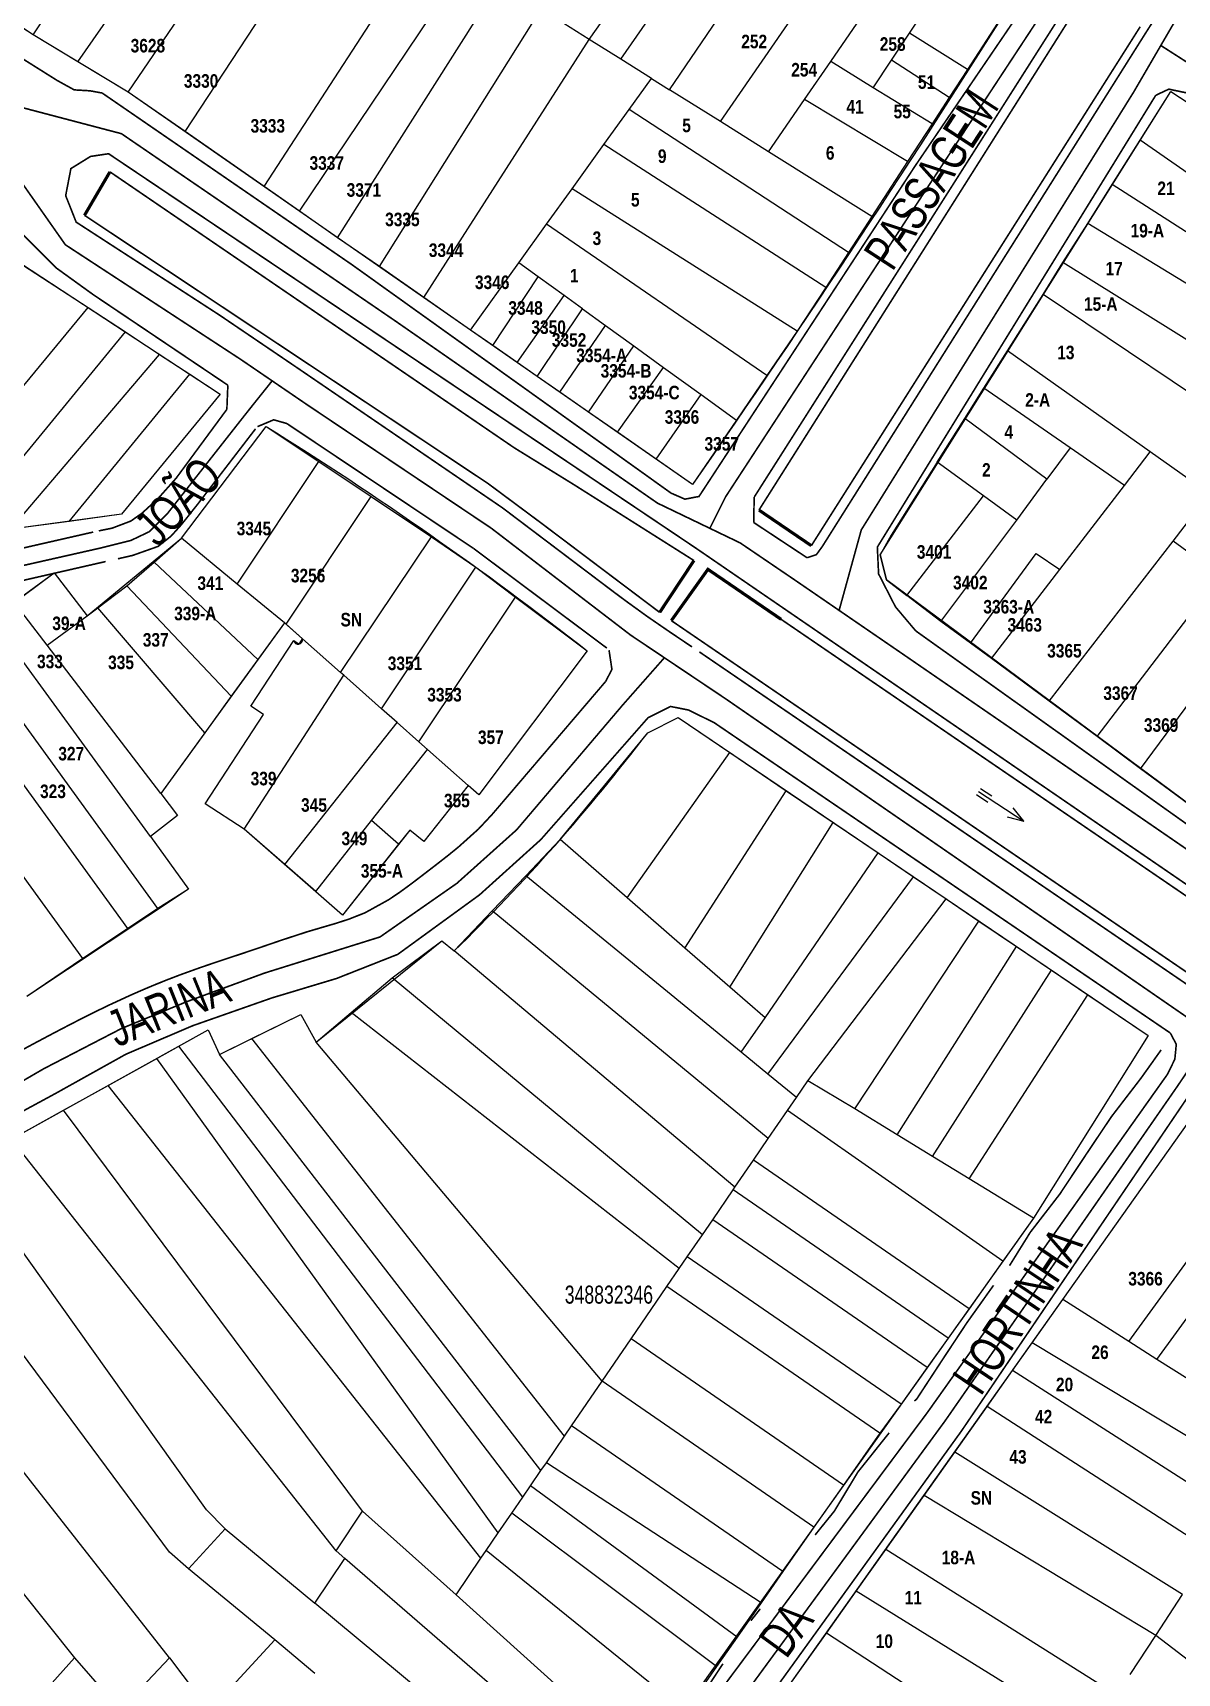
# Model space of a CAD drawing. Extents: x 203136 to 205923, y 4839890 to 4842982.
# Drawn here: x 204853 to 204979.9, y 4840245.5 to 4840427.4 of the extents above; entities that cross this region are included whole.
import ezdxf
from ezdxf.enums import TextEntityAlignment as Align

# ---------------------------------------------------------------- set-up
doc = ezdxf.new("R2010")
doc.units = 0
doc.header["$LTSCALE"] = 1.5
doc.header["$MEASUREMENT"] = 0
for name, pattern in [('TRACO_05', [11, 7, -1, 0.5, -1, 0.5, -1]), ('TRACO_11', [8, 3, -1, 3, -1]), ('TRACO_13', [8, 5, -1, 1, -1]), ('TRACO_25', [8, 3, -1, 1, -1, 1, -1])]:
    doc.linetypes.add(name, pattern=pattern)
for name, color, linetype in [('CD_MALHA_LOTES', 40, 'CONTINUOUS'), ('CD_TXT_QUADRA', 7, 'CONTINUOUS'), ('HD-CANAIS', 7, 'CONTINUOUS'), ('HD-CURSO-PERENE', 170, 'CONTINUOUS'), ('HD-VALAS-DRENOS', 170, 'CONTINUOUS'), ('RU-QUADRAS', 210, 'CONTINUOUS'), ('SV-EIXO-RUA-N-PAV', 6, 'CONTINUOUS'), ('SV-EIXO-RUA-PAV', 20, 'CONTINUOUS'), ('SV-PONTE-BUEIRO', 249, 'CONTINUOUS'), ('SV-RUA-NAO-PAV-S-GUIA-C-GUIA', 7, 'CONTINUOUS'), ('SV-RUA-PAVIM-S-GUIA-C-GUIA', 7, 'CONTINUOUS'), ('SV-TXT-RUA-N-PAV-S-GUIA-C-GUIA', 7, 'CONTINUOUS'), ('SV-TXT-RUA-PAV-S-GUIA-C-GUIA', 7, 'CONTINUOUS'), ('Th_NmrPort', 1, 'CONTINUOUS')]:
    doc.layers.add(name, color=color, linetype=linetype)
doc.styles.add('ARIAL', font='ARIAL.TTF')
doc.styles.get("Standard").update_dxf_attribs({"font": 'swisscbo.ttf'})

# ---------------------------------------------------------------- blocks, each defined once
blk = doc.blocks.new('COD035', base_point=(203187.78, 4841024.45))
at = {"layer": 'HD-CURSO-PERENE'}
for p, q in [((203187.78, 4841024.855731), (203189.28, 4841024.855731)), ((203187.78, 4841024.455731), (203193.78, 4841024.455731)), ((203187.78, 4841024.055731), (203189.28, 4841024.055731))]:
    blk.add_line(p, q, dxfattribs=at)
blk.add_lwpolyline([(203191.98, 4841023.855731), (203193.78, 4841024.455731), (203191.98, 4841025.055731)], dxfattribs=at)

msp = doc.modelspace()

# ---------------------------------------------------------------- linework, layer by layer
at = {"layer": 'CD_MALHA_LOTES', "linetype": 'Continuous', "flags": 128}
for points in [[(204853.01, 4840427.18), (204871.5, 4840454.86)], [(204857.97, 4840424.18), (204876.89, 4840451.29)], [(204914.71, 4840426.66), (204932.66, 4840452.04)], [(204918.21, 4840424.47), (204935.9, 4840449.91)], [(204863.56, 4840420.8), (204882, 4840447.91)], [(204923.61, 4840421.08), (204940.95, 4840446.58)], [(204869.88, 4840416.44), (204887.95, 4840443.97)], [(204929.25, 4840417.55), (204946.67, 4840442.81)], [(204878.64, 4840410.35), (204896.71, 4840438.17)], [(204941.5, 4840424.19), (204951.91, 4840439.36)], [(204950.21, 4840427.34), (204956.26, 4840436.49)], [(204882.58, 4840407.61), (204901.12, 4840435.24)], [(204886.8, 4840404.67), (204904.7, 4840432.93)], [(204962.52, 4840432.36), (204956.65, 4840423.33)], [(204853.01, 4840427.18), (204847.61, 4840430.67)], [(204891.43, 4840401.46), (204909.36, 4840430.01)], [(204914.71, 4840426.66), (204911.19, 4840428.87)], [(204857.97, 4840424.18), (204853.01, 4840427.18)], [(204948.24, 4840424.36), (204950.21, 4840427.34)], [(204956.65, 4840423.33), (204950.21, 4840427.34)], [(204896.36, 4840398.02), (204914.71, 4840426.66)], [(204918.21, 4840424.47), (204914.71, 4840426.66)], [(204863.56, 4840420.8), (204857.97, 4840424.18)], [(204921.62, 4840422.33), (204918.21, 4840424.47)], [(204938.58, 4840420), (204941.5, 4840424.19)], [(204946.21, 4840421.3), (204941.5, 4840424.19)], [(204946.21, 4840421.3), (204948.24, 4840424.36)], [(204954.62, 4840420.2), (204948.24, 4840424.36)], [(204956.65, 4840423.33), (204954.62, 4840420.2)], [(204919.15, 4840418.9), (204921.62, 4840422.33)], [(204921.62, 4840422.33), (204923.61, 4840421.08)], [(204952.73, 4840417.3), (204946.21, 4840421.3)], [(204869.88, 4840416.44), (204863.56, 4840420.8)], [(204929.25, 4840417.55), (204923.61, 4840421.08)], [(204934.59, 4840414.2), (204938.58, 4840420)], [(204950, 4840413.1), (204938.58, 4840420)], [(204954.62, 4840420.2), (204952.73, 4840417.3)], [(204975.8, 4840415.49), (204979.2, 4840420.89)], [(204979.2, 4840420.89), (204992.99, 4840411.87)], [(204916.34, 4840414.99), (204919.15, 4840418.9)], [(204943.45, 4840403.02), (204919.15, 4840418.9)], [(204878.64, 4840410.35), (204869.88, 4840416.44)], [(204934.59, 4840414.2), (204929.25, 4840417.55)], [(204952.73, 4840417.3), (204950, 4840413.1)], [(204912.82, 4840410.1), (204916.34, 4840414.99)], [(204940.93, 4840399.13), (204916.34, 4840414.99)], [(204946.05, 4840407.02), (204934.59, 4840414.2)], [(204972.7, 4840410.55), (204975.8, 4840415.49)], [(204989, 4840406.31), (204975.8, 4840415.49)], [(204950, 4840413.1), (204946.05, 4840407.02)], [(204970, 4840406.26), (204972.7, 4840410.55)], [(204997.5, 4840394.67), (204972.7, 4840410.55)], [(204882.58, 4840407.61), (204878.64, 4840410.35)], [(204909.97, 4840406.16), (204912.82, 4840410.1)], [(204937.78, 4840394.29), (204912.82, 4840410.1)], [(204886.8, 4840404.67), (204882.58, 4840407.61)], [(204946.05, 4840407.02), (204943.45, 4840403.02)], [(204906.89, 4840401.87), (204909.97, 4840406.16)], [(204934.42, 4840389.37), (204909.97, 4840406.16)], [(204967.25, 4840401.9), (204970, 4840406.26)], [(204994.95, 4840391.06), (204970, 4840406.26)], [(204891.43, 4840401.46), (204886.8, 4840404.67)], [(204851.86, 4840401.67), (204859.14, 4840396.91)], [(204896.36, 4840398.02), (204891.43, 4840401.46)], [(204901.52, 4840394.43), (204906.89, 4840401.87)], [(204909.03, 4840400.32), (204906.89, 4840401.87)], [(204943.45, 4840403.02), (204940.93, 4840399.13)], [(204965.04, 4840398.38), (204967.25, 4840401.9)], [(204991.8, 4840386.61), (204967.25, 4840401.9)], [(204904.01, 4840392.7), (204909.03, 4840400.32)], [(204911.92, 4840398.24), (204909.03, 4840400.32)], [(204901.52, 4840394.43), (204896.36, 4840398.02)], [(204906.7, 4840390.83), (204911.92, 4840398.24)], [(204913.97, 4840396.76), (204911.92, 4840398.24)], [(204940.93, 4840399.13), (204937.78, 4840394.29)], [(204961.09, 4840392.11), (204965.04, 4840398.38)], [(204988.83, 4840382.41), (204965.04, 4840398.38)], [(204841.33, 4840375.41), (204859.14, 4840396.91)], [(204859.14, 4840396.91), (204863.26, 4840394.21)], [(204908.92, 4840389.29), (204913.97, 4840396.76)], [(204913.97, 4840396.76), (204916.51, 4840394.92)], [(204845.25, 4840372.3), (204863.26, 4840394.21)], [(204863.26, 4840394.21), (204867.04, 4840391.73)], [(204904.01, 4840392.7), (204901.52, 4840394.43)], [(204911.46, 4840387.52), (204916.51, 4840394.92)], [(204916.51, 4840394.92), (204919.64, 4840392.66)], [(204937.78, 4840394.29), (204934.42, 4840389.37)], [(204906.7, 4840390.83), (204904.01, 4840392.7)], [(204914.63, 4840385.32), (204919.64, 4840392.66)], [(204919.64, 4840392.66), (204922.95, 4840390.28)], [(204850.53, 4840372.34), (204867.04, 4840391.73)], [(204867.04, 4840391.73), (204870.41, 4840389.53)], [(204908.92, 4840389.29), (204906.7, 4840390.83)], [(204958.48, 4840387.98), (204961.09, 4840392.11)], [(204976.93, 4840380.91), (204961.09, 4840392.11)], [(204857, 4840373.21), (204870.41, 4840389.53)], [(204870.41, 4840389.53), (204873.78, 4840387.32)], [(204911.46, 4840387.52), (204908.92, 4840389.29)], [(204917.83, 4840383.09), (204922.95, 4840390.28)], [(204922.95, 4840390.28), (204927.12, 4840387.26)], [(204934.42, 4840389.37), (204931.04, 4840384.43)], [(204873.78, 4840387.32), (204862.83, 4840374)], [(204914.63, 4840385.32), (204911.46, 4840387.52)], [(204922.14, 4840380.09), (204927.12, 4840387.26)], [(204927.12, 4840387.26), (204931.04, 4840384.43)], [(204956.35, 4840384.6), (204958.48, 4840387.98)], [(204968.04, 4840381.38), (204958.48, 4840387.98)], [(204917.83, 4840383.09), (204914.63, 4840385.32)], [(204869.46, 4840371.33), (204878.88, 4840383.73)], [(204878.88, 4840383.73), (204884.71, 4840379.83)], [(204922.14, 4840380.09), (204917.83, 4840383.09)], [(204931.04, 4840384.43), (204926.17, 4840377.29)], [(204953.3, 4840379.76), (204956.35, 4840384.6)], [(204965.47, 4840377.9), (204956.35, 4840384.6)], [(204968.04, 4840381.38), (204965.47, 4840377.9)], [(204974.07, 4840377.19), (204968.04, 4840381.38)], [(204875.66, 4840366.26), (204884.71, 4840379.83)], [(204884.71, 4840379.83), (204890.53, 4840375.95)], [(204926.17, 4840377.29), (204922.14, 4840380.09)], [(204953.3, 4840379.76), (204948.21, 4840371.69)], [(204958.43, 4840376.03), (204953.3, 4840379.76)], [(204974.07, 4840377.19), (204976.93, 4840380.91)], [(204983.52, 4840376.25), (204976.93, 4840380.91)], [(204962.12, 4840373.35), (204965.47, 4840377.9)], [(204881.09, 4840361.79), (204890.53, 4840375.95)], [(204890.53, 4840375.95), (204897.19, 4840371.51)], [(204949.95, 4840364.98), (204958.43, 4840376.03)], [(204962.12, 4840373.35), (204958.43, 4840376.03)], [(204966.89, 4840367.86), (204974.07, 4840377.19)], [(204979.47, 4840371.01), (204983.52, 4840376.25)], [(204862.83, 4840374), (204857, 4840373.21)], [(204857, 4840373.21), (204850.53, 4840372.34)], [(204953.72, 4840362.11), (204962.12, 4840373.35)], [(204866.44, 4840368.68), (204869.46, 4840371.33)], [(204875.66, 4840366.26), (204869.46, 4840371.33)], [(204887.13, 4840356.44), (204897.19, 4840371.51)], [(204897.19, 4840371.51), (204902.14, 4840368.12)], [(204948.21, 4840371.69), (204946.99, 4840369.51)], [(204965.73, 4840353.25), (204979.47, 4840371.01)], [(204984.67, 4840367.2), (204979.47, 4840371.01)], [(204863.4, 4840366.04), (204866.44, 4840368.68)], [(204877.94, 4840357.9), (204866.44, 4840368.68)], [(204946.99, 4840369.51), (204947.66, 4840366.73)], [(204957, 4840359.7), (204964.27, 4840369.65)], [(204964.27, 4840369.65), (204966.89, 4840367.86)], [(204850.91, 4840364.25), (204855.36, 4840367.49), (204859, 4840362.72)], [(204891.67, 4840352.42), (204902.14, 4840368.12)], [(204902.14, 4840368.12), (204906.54, 4840364.81)], [(204947.66, 4840366.73), (204949.95, 4840364.98)], [(204959.31, 4840357.99), (204966.89, 4840367.86)], [(204971.03, 4840349.34), (204984.67, 4840367.2)], [(204860.2, 4840363.63), (204863.4, 4840366.04)], [(204875, 4840353.83), (204863.4, 4840366.04)], [(204880.89, 4840361.97), (204875.66, 4840366.26)], [(204953.72, 4840362.11), (204949.95, 4840364.98)], [(204854.56, 4840359.48), (204850.91, 4840364.25)], [(204859, 4840362.72), (204860.2, 4840363.63)], [(204872.05, 4840349.76), (204860.2, 4840363.63)], [(204895.82, 4840348.74), (204906.54, 4840364.81)], [(204906.54, 4840364.81), (204914.46, 4840358.86), (204902.44, 4840342.87)], [(204975.85, 4840345.78), (204989.24, 4840363.85)], [(204854.56, 4840359.48), (204859, 4840362.72)], [(204880.89, 4840361.97), (204877.94, 4840357.9)], [(204881.09, 4840361.79), (204880.89, 4840361.97)], [(204882.91, 4840360.18), (204881.09, 4840361.79)], [(204957, 4840359.7), (204953.72, 4840362.11)], [(204867.17, 4840343.01), (204854.56, 4840359.48)], [(204872.11, 4840341.87), (204878.58, 4840351.79), (204877.18, 4840352.71), (204881.92, 4840359.99), (204882.52, 4840359.6), (204882.91, 4840360.18)], [(204887.13, 4840356.44), (204882.91, 4840360.18)], [(204959.31, 4840357.99), (204957, 4840359.7)], [(204866.03, 4840338.24), (204851.41, 4840358.36)], [(204877.94, 4840357.9), (204875, 4840353.83)], [(204965.73, 4840353.25), (204959.31, 4840357.99)], [(204866.87, 4840330.27), (204848.05, 4840356.19)], [(204876.43, 4840339.06), (204887.47, 4840356.14)], [(204887.47, 4840356.14), (204887.13, 4840356.44)], [(204891.67, 4840352.42), (204887.47, 4840356.14)], [(204863.54, 4840328.05), (204844.75, 4840353.92)], [(204875, 4840353.83), (204872.05, 4840349.76)], [(204893.39, 4840350.89), (204891.67, 4840352.42)], [(204971.03, 4840349.34), (204965.73, 4840353.25)], [(204858.55, 4840324.73), (204839.75, 4840350.59)], [(204880.95, 4840335.14), (204893.39, 4840350.89)], [(204895.82, 4840348.74), (204893.39, 4840350.89)], [(204921.19, 4840349.77), (204924.55, 4840351.46)], [(204924.55, 4840351.46), (204930.29, 4840347.58)], [(204872.05, 4840349.76), (204867.17, 4840343.01)], [(204896.77, 4840347.9), (204895.82, 4840348.74)], [(204911.48, 4840337.92), (204921.19, 4840349.77)], [(204975.85, 4840345.78), (204971.03, 4840349.34)], [(204890.56, 4840340.04), (204896.77, 4840347.9)], [(204901.26, 4840343.92), (204896.77, 4840347.9)], [(204918.92, 4840331.44), (204930.29, 4840347.58)], [(204930.29, 4840347.58), (204936.55, 4840343.34)], [(204981.17, 4840341.85), (204975.85, 4840345.78)], [(204901.26, 4840343.92), (204896.35, 4840337.7), (204894.8, 4840338.96), (204893.56, 4840337.39)], [(204902.44, 4840342.87), (204901.26, 4840343.92)], [(204925.3, 4840325.89), (204936.55, 4840343.34)], [(204936.55, 4840343.34), (204941.76, 4840339.82)], [(204867.17, 4840343.01), (204869.02, 4840340.59)], [(204876.43, 4840339.06), (204872.11, 4840341.87)], [(204869.02, 4840340.59), (204866.03, 4840338.24)], [(204884.37, 4840332.17), (204890.56, 4840340.04)], [(204893.56, 4840337.39), (204890.56, 4840340.04)], [(204930.29, 4840321.54), (204941.76, 4840339.82)], [(204941.76, 4840339.82), (204946.77, 4840336.43)], [(204866.03, 4840338.24), (204870.25, 4840332.43)], [(204880.95, 4840335.14), (204876.43, 4840339.06)], [(204907.67, 4840333.91), (204911.48, 4840337.92)], [(204918.92, 4840331.44), (204911.48, 4840337.92)], [(204893.56, 4840337.39), (204887.35, 4840329.53)], [(204934.2, 4840318.15), (204946.77, 4840336.43)], [(204946.77, 4840336.43), (204950.67, 4840333.79)], [(204884.37, 4840332.17), (204880.95, 4840335.14)], [(204870.25, 4840332.43), (204866.87, 4840330.27)], [(204887.35, 4840329.53), (204884.37, 4840332.17)], [(204903.95, 4840330), (204907.67, 4840333.91)], [(204931.57, 4840314.33), (204907.67, 4840333.91)], [(204934.52, 4840311.91), (204950.67, 4840333.79)], [(204950.67, 4840333.79), (204954.31, 4840331.33)], [(204925.3, 4840325.89), (204918.92, 4840331.44)], [(204938.94, 4840311.16), (204954.31, 4840331.33)], [(204954.31, 4840331.33), (204957.93, 4840328.88)], [(204866.87, 4840330.27), (204863.54, 4840328.05)], [(204899.74, 4840325.58), (204903.95, 4840330)], [(204934.56, 4840304.78), (204903.95, 4840330)], [(204944.17, 4840308.04), (204957.93, 4840328.88)], [(204957.93, 4840328.88), (204962.1, 4840326.06)], [(204863.54, 4840328.05), (204858.55, 4840324.73)], [(204892.84, 4840322.57), (204898.35, 4840326.67)], [(204898.35, 4840326.67), (204899.74, 4840325.58)], [(204930.87, 4840299.38), (204899.74, 4840325.58)], [(204930.29, 4840321.54), (204925.3, 4840325.89)], [(204948.87, 4840305.17), (204962.1, 4840326.06)], [(204962.1, 4840326.06), (204965.97, 4840323.44)], [(204858.55, 4840324.73), (204852.34, 4840320.53)], [(204952.78, 4840302.78), (204965.97, 4840323.44)], [(204965.97, 4840323.44), (204970.02, 4840320.7)], [(204888.28, 4840318.72), (204892.84, 4840322.57)], [(204927.25, 4840294.09), (204892.84, 4840322.57)], [(204934.2, 4840318.15), (204930.29, 4840321.54)], [(204956.83, 4840300.3), (204970.02, 4840320.7)], [(204970.02, 4840320.7), (204976.69, 4840316.19)], [(204877.29, 4840315.85), (204882.73, 4840318.53)], [(204882.73, 4840318.53), (204884.4, 4840315.45)], [(204884.4, 4840315.45), (204888.28, 4840318.72)], [(204924.68, 4840290.33), (204888.28, 4840318.72)], [(204931.57, 4840314.33), (204934.2, 4840318.15)], [(204869.18, 4840314.99), (204872.45, 4840316.81)], [(204872.45, 4840316.81), (204873.68, 4840314.08)], [(204873.68, 4840314.08), (204877.29, 4840315.85)], [(204911.97, 4840271.77), (204877.29, 4840315.85)], [(204976.69, 4840316.19), (204963.97, 4840295.93)], [(204866.74, 4840313.64), (204869.18, 4840314.99)], [(204907.33, 4840264.99), (204869.18, 4840314.99)], [(204909.35, 4840267.94), (204873.68, 4840314.08)], [(204916.14, 4840277.86), (204884.4, 4840315.45)], [(204934.52, 4840311.91), (204931.57, 4840314.33)], [(204861.34, 4840310.65), (204866.74, 4840313.64)], [(204904.62, 4840261.03), (204866.74, 4840313.64)], [(204856.39, 4840307.91), (204861.34, 4840310.65)], [(204902.69, 4840258.22), (204861.34, 4840310.65)], [(204937.68, 4840309.33), (204934.52, 4840311.91)], [(204937.68, 4840309.33), (204938.94, 4840311.16)], [(204944.17, 4840308.04), (204938.94, 4840311.16)], [(204967.25, 4840286.91), (204984.11, 4840310.68)], [(204936.68, 4840307.86), (204937.68, 4840309.33)], [(204850.62, 4840304.68), (204856.39, 4840307.91)], [(204889.57, 4840263.45), (204856.39, 4840307.91)], [(204934.56, 4840304.78), (204936.68, 4840307.86)], [(204960.58, 4840291.15), (204936.68, 4840307.86)], [(204948.87, 4840305.17), (204944.17, 4840308.04)], [(204952.78, 4840302.78), (204948.87, 4840305.17)], [(204974.56, 4840282.26), (204991.61, 4840305.7)], [(204886.62, 4840259.02), (204850.62, 4840304.68)], [(204932.92, 4840302.37), (204934.56, 4840304.78)], [(204977.68, 4840280.27), (204994.69, 4840303.66)], [(204872.26, 4840263.59), (204845.22, 4840301.48)], [(204930.87, 4840299.38), (204932.92, 4840302.37)], [(204956.83, 4840285.88), (204932.92, 4840302.37)], [(204956.83, 4840300.3), (204952.78, 4840302.78)], [(204930.66, 4840299.07), (204930.87, 4840299.38)], [(204963.97, 4840295.93), (204956.83, 4840300.3)], [(204868.16, 4840258.9), (204839.18, 4840297.9)], [(204928.4, 4840295.76), (204930.66, 4840299.07)], [(204954.51, 4840282.62), (204930.66, 4840299.07)], [(204927.25, 4840294.09), (204928.4, 4840295.76)], [(204952.19, 4840279.36), (204928.4, 4840295.76)], [(204963.97, 4840295.93), (204960.58, 4840291.15)], [(204925.57, 4840291.64), (204927.25, 4840294.09)], [(204868.16, 4840247.17), (204831.73, 4840293.48)], [(204923.31, 4840288.34), (204924.68, 4840290.33)], [(204924.68, 4840290.33), (204925.57, 4840291.64)], [(204949.29, 4840275.29), (204925.57, 4840291.64)], [(204960.58, 4840291.15), (204956.83, 4840285.88)], [(204919.36, 4840282.56), (204923.31, 4840288.34)], [(204946.92, 4840272.07), (204923.31, 4840288.34)], [(204963.85, 4840282.11), (204967.25, 4840286.91)], [(204974.56, 4840282.26), (204967.25, 4840286.91)], [(204956.83, 4840285.88), (204954.51, 4840282.62)], [(204916.14, 4840277.86), (204919.36, 4840282.56)], [(204942.9, 4840266.33), (204919.36, 4840282.56)], [(204954.51, 4840282.62), (204952.19, 4840279.36)], [(204961.66, 4840279.03), (204963.85, 4840282.11)], [(204988.87, 4840267.02), (204963.85, 4840282.11)], [(204977.68, 4840280.27), (204974.56, 4840282.26)], [(204981.13, 4840278.08), (204977.68, 4840280.27)], [(204912.75, 4840272.91), (204916.14, 4840277.86)], [(204939.63, 4840261.66), (204916.14, 4840277.86)], [(204952.19, 4840279.36), (204949.29, 4840275.29)], [(204958.83, 4840275.04), (204961.66, 4840279.03)], [(204986.38, 4840263.21), (204961.66, 4840279.03)], [(204949.29, 4840275.29), (204946.92, 4840272.07)], [(204955.25, 4840269.99), (204958.83, 4840275.04)], [(204983.65, 4840259.02), (204958.83, 4840275.04)], [(204911.97, 4840271.77), (204912.75, 4840272.91)], [(204936.19, 4840256.74), (204912.75, 4840272.91)], [(204909.95, 4840268.81), (204911.97, 4840271.77)], [(204946.92, 4840272.07), (204942.9, 4840266.33)], [(204909.35, 4840267.94), (204909.95, 4840268.81)], [(204933.77, 4840253.27), (204909.95, 4840268.81)], [(204951.84, 4840265.19), (204955.25, 4840269.99)], [(204980.51, 4840254.21), (204955.25, 4840269.99)], [(204908.2, 4840266.26), (204909.35, 4840267.94)], [(204906.12, 4840263.23), (204907.33, 4840264.99)], [(204907.33, 4840264.99), (204908.2, 4840266.26)], [(204931.1, 4840249.45), (204908.2, 4840266.26)], [(204942.9, 4840266.33), (204939.63, 4840261.66)], [(204947.6, 4840259.2), (204951.84, 4840265.19)], [(204977.54, 4840249.65), (204951.84, 4840265.19)], [(204874.31, 4840261.49), (204872.26, 4840263.59)], [(204886.62, 4840259.02), (204889.57, 4840263.45)], [(204889.57, 4840263.45), (204899.96, 4840254.17)], [(204904.62, 4840261.03), (204906.12, 4840263.23)], [(204928.82, 4840246.2), (204906.12, 4840263.23)], [(204870.25, 4840257.05), (204874.31, 4840261.49)], [(204874.31, 4840261.49), (204884.28, 4840253.24)], [(204939.63, 4840261.66), (204936.19, 4840256.74)], [(204903.28, 4840259.07), (204904.62, 4840261.03)], [(204870.25, 4840257.05), (204868.16, 4840258.9)], [(204884.28, 4840253.24), (204887.61, 4840258.17)], [(204887.61, 4840258.17), (204886.62, 4840259.02)], [(204918.32, 4840231.56), (204887.61, 4840258.17)], [(204899.96, 4840254.17), (204902.69, 4840258.22)], [(204902.69, 4840258.22), (204903.28, 4840259.07)], [(204925.33, 4840241.2), (204903.28, 4840259.07)], [(204944.31, 4840254.56), (204947.6, 4840259.2)], [(204973.21, 4840243.02), (204947.6, 4840259.2)], [(204879.82, 4840249.16), (204870.25, 4840257.05)], [(204936.19, 4840256.74), (204933.77, 4840253.27)], [(204851.75, 4840254.5), (204857.61, 4840247.17)], [(204920.99, 4840235.18), (204899.96, 4840254.17)], [(204941.01, 4840249.91), (204944.31, 4840254.56)], [(204970.26, 4840238.49), (204944.31, 4840254.56)], [(204977.54, 4840249.65), (204980.51, 4840254.21)], [(204915.3, 4840227.47), (204884.28, 4840253.24)], [(204933.77, 4840253.27), (204931.1, 4840249.45)], [(204872.59, 4840241.29), (204879.82, 4840249.16)], [(204884.25, 4840245.44), (204879.82, 4840249.16)], [(204931.1, 4840249.45), (204928.82, 4840246.2)], [(204936.97, 4840244.22), (204941.01, 4840249.91)], [(204966.74, 4840233.11), (204941.01, 4840249.91)], [(204974.72, 4840245.33), (204977.54, 4840249.65)], [(205002.6, 4840230.48), (204977.54, 4840249.65)], [(204839.14, 4840226.53), (204857.61, 4840247.17)], [(204857.61, 4840247.17), (204862.67, 4840241.38)], [(204862.67, 4840241.38), (204868.16, 4840247.17)], [(204868.16, 4840247.17), (204872.59, 4840241.29)], [(204928.82, 4840246.2), (204925.33, 4840241.2)]]:
    msp.add_lwpolyline(points, dxfattribs=at)
at = {"layer": 'HD-CANAIS', "linetype": 'Continuous', "const_width": 0.18}
for points in [[(204969.82, 4840431.83), (204933.53, 4840374.46)], [(204939.34, 4840370.51), (204975.82, 4840428.07)], [(204861.54, 4840411.97), (204906.38, 4840381.37), (204913.02, 4840377.27), (204926.32, 4840368.86)], [(204922.52, 4840363.11), (204909.32, 4840373.06), (204903.47, 4840377.41), (204858.72, 4840407.15)], [(204984.43, 4840320.85), (204923.81, 4840362.2)], [(204935.99, 4840362.34), (204988.17, 4840326.71)]]:
    msp.add_lwpolyline(points, dxfattribs=at)
at = {"layer": 'HD-VALAS-DRENOS', "linetype": 'TRACO_05', "const_width": 0.18}
for points in [[(204978.14, 4840314.59), (204975.91, 4840311.46), (204972.63, 4840307.19), (204969.82, 4840303), (204966.9, 4840298.6), (204963.63, 4840294.37), (204961.32, 4840290.66)], [(204959.55, 4840288.48), (204956.58, 4840284.31), (204953.81, 4840280.12), (204951.02, 4840275.86), (204950.77, 4840275.65)], [(204947.97, 4840272.12), (204944.5, 4840267.77), (204941.9, 4840263.45), (204939.76, 4840260.8)], [(204933.67, 4840252.6), (204932.64, 4840251.29)], [(204929.53, 4840246.51), (204926.73, 4840242.24), (204924.34, 4840238.91)]]:
    msp.add_lwpolyline(points, dxfattribs=at)
at = {"layer": 'RU-QUADRAS', "color": 6, "linetype": 'Continuous'}
for points in [[(204801.97, 4840460.16), (204838.13, 4840514.35), (204962.52, 4840432.36, -0.0114562283), (204926.17, 4840377.29), (204863.56, 4840420.8), (204853.01, 4840427.18)], [(204793.43, 4840263.73, -0.0196193771), (204824.68, 4840288.62, -0.0341949239), (204850.62, 4840304.68), (204872.45, 4840316.81), (204873.68, 4840314.08), (204882.73, 4840318.53), (204884.4, 4840315.45), (204898.35, 4840326.67), (204899.74, 4840325.58, 0.0370279299), (204921.19, 4840349.77), (204924.55, 4840351.46), (204976.69, 4840316.19), (204963.97, 4840295.93), (204915.3, 4840227.47), (204893.18, 4840194.69), (204860.45, 4840219.18), (204858.19, 4840216.68), (204853.36, 4840220.36), (204851.31, 4840217.72), (204844.57, 4840222.26), (204829.03, 4840234.13), (204829.95, 4840234.96), (204822.82, 4840240.06), (204821.27, 4840238.53)], [(204962.14, 4840165.9, -0.0064696135), (205045.12, 4840270.05), (205080.68, 4840245.74), (205056.29, 4840215.43), (205040.89, 4840193.48), (205039.09, 4840194.54), (205011.3, 4840152.23), (205006.09, 4840153.91), (205005.27, 4840152.62), (204999.67, 4840153.08), (204998.69, 4840151.68), (204983.81, 4840153.91)]]:
    msp.add_lwpolyline(points, format="xyb", close=True, dxfattribs=at)
for points in [[(204946.99, 4840369.51), (204979.2, 4840420.89), (205028.7, 4840388.5), (204989.34, 4840335.82), (204947.66, 4840366.73)], [(204901.07, 4840192.38), (204918.1, 4840217.62), (204984.11, 4840310.68), (205038.12, 4840274.83), (204984.64, 4840207.5), (204952.7, 4840164.97)]]:
    msp.add_lwpolyline(points, close=True, dxfattribs=at)
msp.add_lwpolyline([(204843.41, 4840407.2), (204873.78, 4840387.32), (204862.83, 4840374), (204850.53, 4840372.34)], dxfattribs=at)
msp.add_lwpolyline([(204848.52, 4840362.45), (204855.36, 4840367.49), (204859, 4840362.72), (204869.46, 4840371.33), (204878.88, 4840383.73, -0.0267400504), (204914.46, 4840358.86), (204902.44, 4840342.87), (204901.26, 4840343.92), (204896.35, 4840337.7), (204894.8, 4840338.96), (204887.35, 4840329.53), (204876.43, 4840339.06), (204872.11, 4840341.87), (204878.58, 4840351.79), (204877.18, 4840352.71), (204881.92, 4840359.99, 0.9845247441), (204882.91, 4840360.18), (204880.89, 4840361.97), (204867.17, 4840343.01), (204869.02, 4840340.59), (204866.03, 4840338.24), (204870.25, 4840332.43), (204852.34, 4840320.53)], format="xyb", dxfattribs=at)
at = {"layer": 'SV-EIXO-RUA-N-PAV', "const_width": 0.18}
for points in [[(205021.046767, 4840491.928857), (205017.360046, 4840487.357323), (204981.082718, 4840431.097971), (204975.110231, 4840420.848888), (204944.879124, 4840372.257913), (204942.420825, 4840363.333295)], [(204983.8096, 4840316.27994), (204979.875846, 4840310.461253), (204954.181419, 4840273.45636), (204922.421959, 4840230.099576), (204898.940449, 4840195.26662), (204897.219291, 4840191.250585)]]:
    msp.add_lwpolyline(points, dxfattribs=at)
at = {"layer": 'SV-EIXO-RUA-PAV', "const_width": 0.18}
for points in [[(204649.129609, 4840544.704353), (204846.021565, 4840420.619996), (204862.817626, 4840416.203038), (204893.329502, 4840395.338727), (204922.272195, 4840375.229948), (204931.454817, 4840370.812991), (204937.61531, 4840366.628505), (204949.82006, 4840358.259533), (204990.881922, 4840330.033904), (205094.576257, 4840259.87767), (205276.392102, 4840159.141766), (205283.537045, 4840154.854801), (205288.395605, 4840152.568419), (205291.825178, 4840149.567543), (205295.683447, 4840143.78014), (205299.827513, 4840137.063894), (205321.582766, 4840124.197656)], [(204964.291407, 4840428.582142), (204952.667835, 4840410.914313), (204929.827517, 4840375.927362), (204928.081682, 4840372.435511)], [(204978.103166, 4840425.984913), (205029.779892, 4840392.873834), (205037.545115, 4840387.881904), (205062.7997, 4840371.348889), (205094.15003, 4840350.940966), (205141.597296, 4840320.831434), (205151.144525, 4840314.824313), (205167.256044, 4840303.143462), (205181.085097, 4840292.670975), (205194.578494, 4840281.460043), (205235.369528, 4840247.519318)], [(205299.827513, 4840137.063894), (205289.395897, 4840136.063602), (205284.394438, 4840136.778096), (205281.536461, 4840138.064186), (205229.730113, 4840166.360545), (205165.429742, 4840203.047353), (205159.480425, 4840205.341826), (205088.510998, 4840244.672077), (205082.603441, 4840248.834219), (204984.168889, 4840316.031988), (204929.885635, 4840353.493869), (204919.308185, 4840360.584248), (204913.845106, 4840364.768733), (204903.848834, 4840372.440291), (204883.391348, 4840386.156105), (204876.068498, 4840391.154241), (204856.599015, 4840403.882052), (204851.949587, 4840410.507488), (204846.021565, 4840420.619996)], [(204833.597181, 4840364.173135), (204860.370538, 4840370.220305), (204863.881798, 4840371.09812), (204865.930033, 4840372.07347), (204867.880733, 4840374.02417), (204876.658882, 4840385.191927), (204879.529972, 4840388.791648)], [(204923.03886, 4840358.083465), (204918.439836, 4840352.869066), (204906.653336, 4840339.002595), (204900.017239, 4840333.059822), (204891.499265, 4840327.117049), (204878.672779, 4840323.105677), (204870.055758, 4840319.936198), (204862.825384, 4840316.964811), (204854.208363, 4840312.507732), (204846.878943, 4840308.248744), (204839.103815, 4840303.544049), (204819.393617, 4840289.380439), (204809.09281, 4840281.654834), (204795.176817, 4840270.512135), (204787.024212, 4840263.949012), (204776.358035, 4840255.655202), (204760.560163, 4840244.116317), (204734.808146, 4840226.287998), (204724.160678, 4840217.918592), (204714.949379, 4840208.80634)]]:
    msp.add_lwpolyline(points, dxfattribs=at)
at = {"layer": 'SV-PONTE-BUEIRO', "linetype": 'Continuous', "const_width": 0.35}
for points in [[(204861.54, 4840411.97), (204858.72, 4840407.15)], [(204933.53, 4840374.46), (204939.34, 4840370.51)], [(204922.52, 4840363.11), (204926.32, 4840368.86)], [(204935.99, 4840362.34), (204927.87, 4840367.89), (204923.81, 4840362.2)]]:
    msp.add_lwpolyline(points, dxfattribs=at)
at = {"layer": 'SV-RUA-NAO-PAV-S-GUIA-C-GUIA', "linetype": 'TRACO_13', "const_width": 0.18}
for points in [[(204938.87, 4840369.17), (204939.9, 4840369.52), (204940.55, 4840370.41), (204976.39, 4840427.32), (205015.9, 4840489), (205016.62, 4840490.61), (205015.97, 4840491.96)], [(204977.54, 4840420.46), (204946.66, 4840370.35), (204946.8, 4840367.38), (204948.67, 4840363.73), (204950.92, 4840361.06)]]:
    msp.add_lwpolyline(points, dxfattribs=at)
at = {"layer": 'SV-RUA-NAO-PAV-S-GUIA-C-GUIA', "linetype": 'TRACO_25', "const_width": 0.18}
for points in [[(204790.76, 4840263.26), (204802.18, 4840251.97), (204809.92, 4840243.45), (204815.3, 4840236.12), (204821, 4840232.08), (204850.12, 4840212.59), (204854.08, 4840210.5), (204858.4, 4840208.84), (204862.82, 4840209.36), (204866.26, 4840209.75), (204869.36, 4840208.44), (204887.26, 4840195.49), (204890.22, 4840193.94), (204893.24, 4840193.27), (204895.65, 4840194.32), (204920.44, 4840231.71), (204952.2, 4840274.36), (204978.85, 4840311.9), (204979.66, 4840313.56), (204979.82, 4840315.21), (204979.16, 4840316.46)], [(204985.31, 4840312.1), (204983.62, 4840312.06), (204981.58, 4840310.08), (204955.98, 4840272.31), (204924.19, 4840228.28)]]:
    msp.add_lwpolyline(points, dxfattribs=at)
at = {"layer": 'SV-RUA-PAVIM-S-GUIA-C-GUIA', "linetype": 'Continuous', "const_width": 0.18, "flags": 128}
msp.add_lwpolyline([(204837.6, 4840514.85), (204817.25, 4840485.16), (204798.73, 4840458.04), (204817.26, 4840446.26), (204855.68, 4840422.11), (204857.58, 4840421.06), (204859.32, 4840420.96), (204860.68, 4840420.71), (204888.39, 4840401.67), (204923.78, 4840376.34), (204925.32, 4840375.67), (204926.88, 4840375.97), (204950.85, 4840412.62), (204963.03, 4840430.51), (204963.32, 4840432.31), (204962.02, 4840434.11), (204926.09, 4840457.24), (204868.26, 4840495.6), (204839.34, 4840515.35), (204838.48, 4840515.35)], close=True, dxfattribs=at)
at = {"layer": 'SV-RUA-PAVIM-S-GUIA-C-GUIA', "const_width": 0.18}
for points in [[(204933.01, 4840375.91), (204969.31, 4840432.98)], [(204873.67, 4840396.1), (204882.21, 4840390.31)], [(204882.21, 4840390.31), (204905.09, 4840374.7)], [(204874.62, 4840388.31), (204874.51, 4840385.63)], [(204874.51, 4840385.63), (204868.88, 4840377.99)], [(204877.69, 4840383.47), (204871.31, 4840375.16)], [(204881.16, 4840384.06), (204879.706556, 4840384.469581), (204877.900906, 4840383.709479)], [(204901.88, 4840370.2), (204881.16, 4840384.06)], [(204868.88, 4840377.99), (204866.891515, 4840375.752623), (204865.090761, 4840374.108286), (204863.863478, 4840373.243048), (204861.791187, 4840372.456949), (204860.3094, 4840372.152867)], [(204932.95, 4840373.08), (204932.998445, 4840375.891746)], [(204871.31, 4840375.16), (204869.44383, 4840372.812918), (204868.316574, 4840371.5669), (204866.88, 4840370.43), (204864.052906, 4840369.428454), (204862.424274, 4840369.056464)], [(204905.09, 4840374.7), (204915.13, 4840367.11)], [(204938.87, 4840369.17), (204932.95, 4840373.08)], [(204859.68, 4840372.02), (204833.48, 4840366.05)], [(204861.06, 4840368.75), (204834.02, 4840362.57)], [(204916.66, 4840359.15), (204901.88, 4840370.2)], [(204915.13, 4840367.11), (204916.326503, 4840366.20514), (204917.524754, 4840365.302401), (204918.72754, 4840364.405833), (204921.14, 4840362.66), (204923.612021, 4840360.960677), (204924.856581, 4840360.123141), (204926.101112, 4840359.285542)], [(204986.8, 4840335.48), (204950.92, 4840361.06)], [(204916.53, 4840355.46), (204917.221092, 4840356.791939), (204916.900434, 4840358.915489)], [(204926.92, 4840358.73), (204984.29, 4840319.61)], [(204903.94, 4840340.71), (204916.53, 4840355.46)], [(204850.695939, 4840313.995238), (204853.339243, 4840315.413026), (204854.864996, 4840316.223441), (204856.192897, 4840316.921717), (204857.524835, 4840317.612291), (204858.861944, 4840318.292627), (204860.205358, 4840318.960186), (204861.556211, 4840319.612433), (204863.875904, 4840320.680658), (204865.251, 4840321.281032), (204866.635112, 4840321.860468), (204868.028064, 4840322.418314), (204869.42968, 4840322.953916), (204871.594163, 4840323.731443), (204873.014183, 4840324.216205), (204874.437526, 4840324.69085), (204875.861655, 4840325.161941), (204877.74, 4840325.79), (204880.574776, 4840326.761309), (204883.429206, 4840327.692564), (204885.197422, 4840328.212737), (204886.643777, 4840328.637213), (204888.071956, 4840329.099288), (204889.84, 4840329.8), (204892.448922, 4840331.23916), (204893.694352, 4840332.080133), (204894.914632, 4840332.97142), (204896.120414, 4840333.89006), (204897.839953, 4840335.213647), (204899.029595, 4840336.143773), (204900.197854, 4840337.092395), (204902.425939, 4840339.093199), (204903.94, 4840340.71)]]:
    msp.add_lwpolyline(points, dxfattribs=at)
at = {"layer": 'SV-RUA-PAVIM-S-GUIA-C-GUIA', "linetype": 'TRACO_11', "const_width": 0.18}
msp.add_lwpolyline([(204977.54, 4840420.46), (204978.99, 4840421.14), (204982.44, 4840420.42), (205029.08, 4840390.39)], dxfattribs=at)
at = {"layer": 'SV-RUA-PAVIM-S-GUIA-C-GUIA', "linetype": 'Continuous', "const_width": 0.18}
for points in [[(205089.18, 4840259.9), (205052.94, 4840284.18), (204988.75, 4840327.59), (204926.5, 4840370.26), (204861.39, 4840413.98), (204859.39, 4840413.68), (204857.21, 4840412.33), (204856.63, 4840409.33), (204857.8, 4840406.39), (204873.67, 4840396.1)], [(204874.62, 4840388.31), (204859.69, 4840398.35), (204855.59, 4840401.31), (204851.7, 4840405.2), (204847.57, 4840409.93), (204846.03, 4840411.24)], [(204790.76, 4840263.26), (204798.13, 4840268.74), (204811.45, 4840279.63), (204820.02, 4840286.4), (204840.52, 4840300.99), (204849.86, 4840306.7), (204855.47, 4840309.74), (204863.31, 4840314.11), (204870.74, 4840317.28), (204879.49, 4840320.35), (204886.7, 4840322.52), (204893.47, 4840325.19), (204902.54, 4840331.79), (204909.34, 4840337.92), (204921.22, 4840351.42), (204923.71, 4840352.68), (204925.73, 4840352.28), (204928.58, 4840350.87), (204979.16, 4840316.46)]]:
    msp.add_lwpolyline(points, dxfattribs=at)

# ---------------------------------------------------------------- block references
at = {"layer": 'HD-CURSO-PERENE', "rotation": 327}
msp.add_blockref('COD035', (204957.88, 4840343.23), dxfattribs=at)

# ---------------------------------------------------------------- texts
at = {"layer": 'CD_TXT_QUADRA', "style": 'ARIAL', "width": 0.7}
msp.add_text('348832346', height=2, dxfattribs=at).set_placement((204911.99, 4840286.45))
at = {"layer": 'SV-TXT-RUA-N-PAV-S-GUIA-C-GUIA', "style": 'ARIAL', "width": 0.7}
for s, rotation, p in [('HORTINHA', 56, (204958.13, 4840276.1)), ('DA', 54, (204936.56, 4840246.95))]:
    msp.add_text(s, height=4, rotation=rotation, dxfattribs=at).set_placement(p)
at = {"layer": 'SV-TXT-RUA-PAV-S-GUIA-C-GUIA', "style": 'ARIAL', "width": 0.7}
for s, rotation, p in [('PASSAGEM', 57, (204948.33, 4840400.83)), ('JOÃO', 46, (204866.88, 4840370.23)), ('JARINA', 22, (204862.32, 4840314.86))]:
    msp.add_text(s, height=4, rotation=rotation, dxfattribs=at).set_placement(p)
at = {"layer": 'Th_NmrPort', "color": 1}
for s, p in [('3628', (204863.839207, 4840425.963466)), ('252', (204931.568086, 4840426.424422)), ('258', (204946.928086, 4840426.144422)), ('254', (204937.108086, 4840423.294422)), ('3330', (204869.739207, 4840422.053466)), ('51', (204951.163568, 4840421.925518)), ('41', (204943.231875, 4840419.188409)), ('3333', (204877.139207, 4840417.073466)), ('5', (204925.021875, 4840417.118409)), ('55', (204948.463568, 4840418.655518)), ('9', (204922.321875, 4840413.708409)), ('6', (204940.951875, 4840414.068409)), ('3337', (204883.679207, 4840412.953466)), ('3371', (204887.799207, 4840409.963466)), ('21', (204977.723466, 4840410.140793)), ('5', (204919.331875, 4840408.868409)), ('3335', (204892.069207, 4840406.693466)), ('3', (204915.071875, 4840404.608409)), ('19-A', (204974.753466, 4840405.450793)), ('3344', (204896.909207, 4840403.283466)), ('17', (204971.973466, 4840401.230793)), ('3346', (204902.029207, 4840399.723466)), ('1', (204912.564422, 4840400.461914)), ('3348', (204905.729207, 4840396.873466)), ('15-A', (204969.583466, 4840397.310793)), ('3350', (204908.289207, 4840394.743466)), ('3352', (204910.559207, 4840393.323466)), ('3354-A', (204913.269207, 4840391.613466)), ('13', (204966.613466, 4840391.940793)), ('3354-B', (204915.969207, 4840389.903466)), ('3354-C', (204919.099207, 4840387.493466)), ('2-A', (204963.06531, 4840386.67078)), ('3356', (204923.079207, 4840384.783466)), ('4', (204960.76531, 4840383.12078)), ('3357', (204927.489207, 4840381.803466)), ('2', (204958.27531, 4840378.91078)), ('3345', (204875.59922, 4840372.41531)), ('3401', (204951.039789, 4840369.818899)), ('341', (204871.246138, 4840366.357178)), ('3256', (204881.60922, 4840367.19531)), ('3402', (204955.059789, 4840366.418899)), ('339-A', (204868.666138, 4840362.987178)), ('SN', (204887.11922, 4840362.30531)), ('3363-A', (204958.419789, 4840363.738899)), ('39-A', (204855.148972, 4840361.900285)), ('3463', (204961.099789, 4840361.728899)), ('337', (204865.186138, 4840360.067178)), ('3365', (204965.499789, 4840358.858899)), ('333', (204853.454885, 4840357.668542)), ('335', (204861.338523, 4840357.568039)), ('3351', (204892.359207, 4840357.463466)), ('3353', (204896.739207, 4840353.983466)), ('3367', (204971.729789, 4840354.158899)), ('3369', (204976.229789, 4840350.618899)), ('357', (204902.359207, 4840349.263466)), ('327', (204855.814885, 4840347.448542)), ('339', (204877.148086, 4840344.684422)), ('323', (204853.788972, 4840343.270285)), ('345', (204882.73922, 4840341.75531)), ('355', (204898.58922, 4840342.24531)), ('349', (204887.22922, 4840338.04531)), ('355-A', (204889.36922, 4840334.44531)), ('3366', (204974.498086, 4840289.214422)), ('26', (204970.403636, 4840281.055738)), ('20', (204966.473636, 4840277.485738)), ('42', (204964.153636, 4840273.915738)), ('43', (204961.303636, 4840269.455738)), ('SN', (204957.013636, 4840264.905738)), ('18-A', (204953.803636, 4840258.295738)), ('11', (204949.693636, 4840253.835738)), ('10', (204946.483636, 4840249.015738))]:
    msp.add_text(s, height=1.5, dxfattribs=at).set_placement(p, align=Align.MIDDLE_LEFT)

doc.saveas('drawing.dxf')
